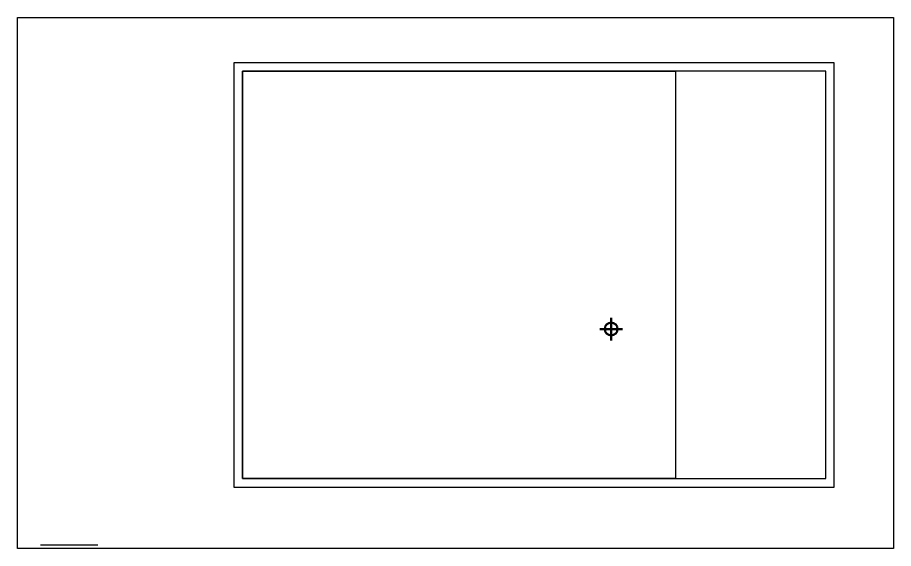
# Model space of a CAD drawing. Extents: x -847523 to -842720, y -997842 to -995984.
# Drawn here: x -847523 to -844460, y -997842 to -995984 of the extents above; entities that cross this region are included whole.
import ezdxf

# ---------------------------------------------------------------- set-up
doc = ezdxf.new("R2010")
doc.units = 0
doc.header["$MEASUREMENT"] = 0
doc.layers.add('_ geometrie', color=52, linetype='Continuous', lineweight=30, true_color=0xb3b300, plot=False)
doc.layers.add('km__netisk', color=251, linetype='Continuous', plot=False)
doc.layers.add('SM _ výrazná červená', color=12, linetype='Continuous', lineweight=30, true_color=0xda0c01)
picture_1 = doc.add_image_def('image1.jpg', size_in_pixel=(3034, 1840))

msp = doc.modelspace()

# ---------------------------------------------------------------- linework, layer by layer
at = {"layer": '_ geometrie', "linetype": 'ByBlock'}
msp.add_lwpolyline([(-847442.4194, -997829.5), (-847242.4194, -997829.5)], dxfattribs=at)
at = {"layer": 'km__netisk'}
for points in [[(-846766.6032, -997627.024), (-844666.6032, -997627.024), (-844666.6032, -996142.024), (-846766.6032, -996142.024)], [(-846766.6032, -997627.024), (-844666.6032, -997627.024), (-844666.6032, -996142.024), (-846766.6032, -996142.024)], [(-846766.6032, -997627.024), (-844666.6032, -997627.024), (-844666.6032, -996142.024), (-846766.6032, -996142.024)], [(-846736.6032, -997597.024), (-844696.6032, -997597.024), (-844696.6032, -996172.024), (-846736.6032, -996172.024)], [(-846736.6032, -997597.024), (-844696.6032, -997597.024), (-844696.6032, -996172.024), (-846736.6032, -996172.024)], [(-846736.6032, -996172.024), (-845221.6032, -996172.024), (-845221.6032, -997597.024), (-846736.6032, -997597.024)]]:
    msp.add_lwpolyline(points, close=True, dxfattribs=at)
at = {"layer": 'SM _ výrazná červená', "linetype": 'Continuous', "lineweight": 50, "ltscale": 0.01}
for points in [[(-845447, -997113.6324), (-845447, -997034.3676)], [(-845407.5746, -997074), (-845486.8394, -997074)]]:
    msp.add_lwpolyline(points, dxfattribs=at)
msp.add_circle((-845447, -997074), 22.4121, dxfattribs=at)

# ---------------------------------------------------------------- pictures from other files: only their frames are drawn
at = {"linetype": 'ByBlock'}
image = msp.add_image(picture_1, insert=(-847523.3595, -997841.9051), size_in_units=(3063.7603, 1858.0484), dxfattribs=at)
image.dxf.flags = 7

doc.saveas('drawing.dxf')
